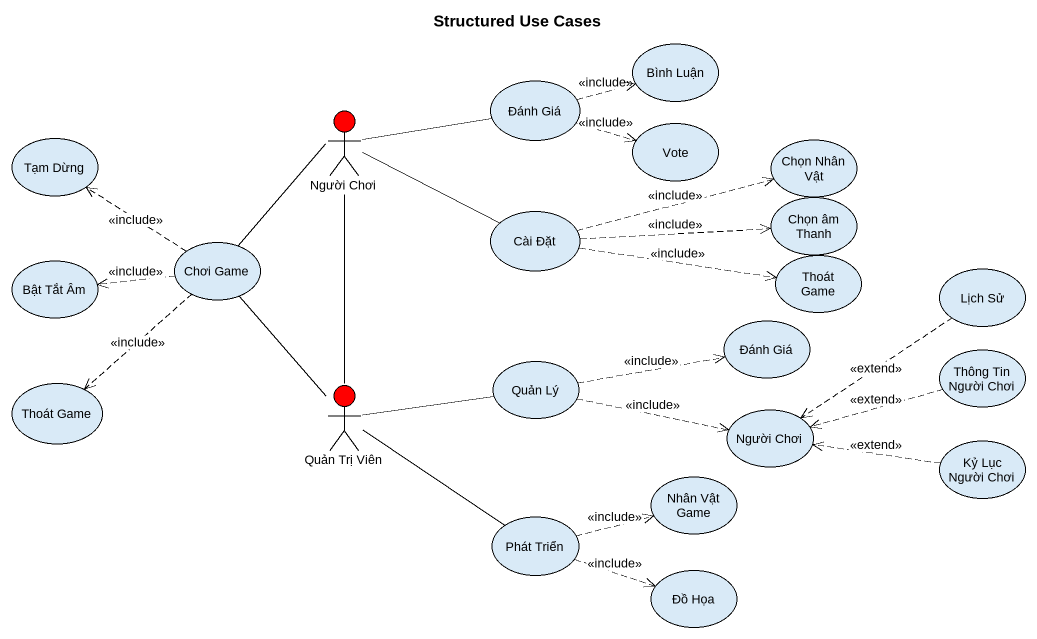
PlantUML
@startuml
title Structured Use Cases
usecase "Bình Luận" as Bình_Luận
actor "Người Chơi" as Người_Chơi #FF0000
usecase "Đánh Giá" as Đánh_Giá
usecase "Tạm Dừng" as Tạm_Dừng
usecase Vote
usecase "Chọn Nhân Vật" as Chọn_Nhân_Vật
usecase "Cài Đặt" as Cài_Đặt
usecase "Chọn âm Thanh" as Chọn_âm_Thanh
usecase "Bật Tắt Âm" as Bật_Tắt_Âm
usecase "Chơi Game" as Chơi_Game
usecase "Thoát Game" as Thoát_Game
usecase "Lịch Sử" as Lịch_Sử
usecase "Đánh Giá" as Đánh_Giá_2
usecase "Quản Lý" as Quản_Lý
usecase "Thông Tin Người Chơi" as Thông_Tin_Người_Chơi
usecase "Thoát Game" as Thoát_Game_2
actor "Quản Trị Viên" as Quản_Trị_Viên #FF0000
usecase "Người Chơi" as Người_Chơi_2
usecase "Nhân Vật Game" as Nhân_Vật_Game
usecase "Kỷ Lục Người Chơi" as Kỷ_Lục_Người_Chơi
usecase "Phát Triển" as Phát_Triển
usecase "Đồ Họa" as Đồ_Họa
Người_Chơi -right- Đánh_Giá
Người_Chơi -right- Cài_Đặt
Người_Chơi -- Quản_Trị_Viên
Đánh_Giá .right.> Bình_Luận : <<include>>
Đánh_Giá .right.> Vote : <<include>>
Cài_Đặt .right.> Chọn_Nhân_Vật : <<include>>
Cài_Đặt .right.> Chọn_âm_Thanh : <<include>>
Cài_Đặt .right.> Thoát_Game : <<include>>
Chơi_Game -up- Người_Chơi
Chơi_Game .up.> Tạm_Dừng : <<include>>
Chơi_Game .left.> Bật_Tắt_Âm : <<include>>
Chơi_Game ..> Thoát_Game_2 : <<include>>
Chơi_Game -- Quản_Trị_Viên
Lịch_Sử ..> Người_Chơi_2 : <<extend>>
Quản_Lý .right.> Đánh_Giá_2 : <<include>>
Quản_Lý .right.> Người_Chơi_2 : <<include>>
Thông_Tin_Người_Chơi .left.> Người_Chơi_2 : <<extend>>
Quản_Trị_Viên -right- Quản_Lý
Quản_Trị_Viên -right- Phát_Triển
Kỷ_Lục_Người_Chơi .left.> Người_Chơi_2 : <<extend>>
Phát_Triển .right.> Nhân_Vật_Game : <<include>>
Phát_Triển .right.> Đồ_Họa : <<include>>
@enduml
